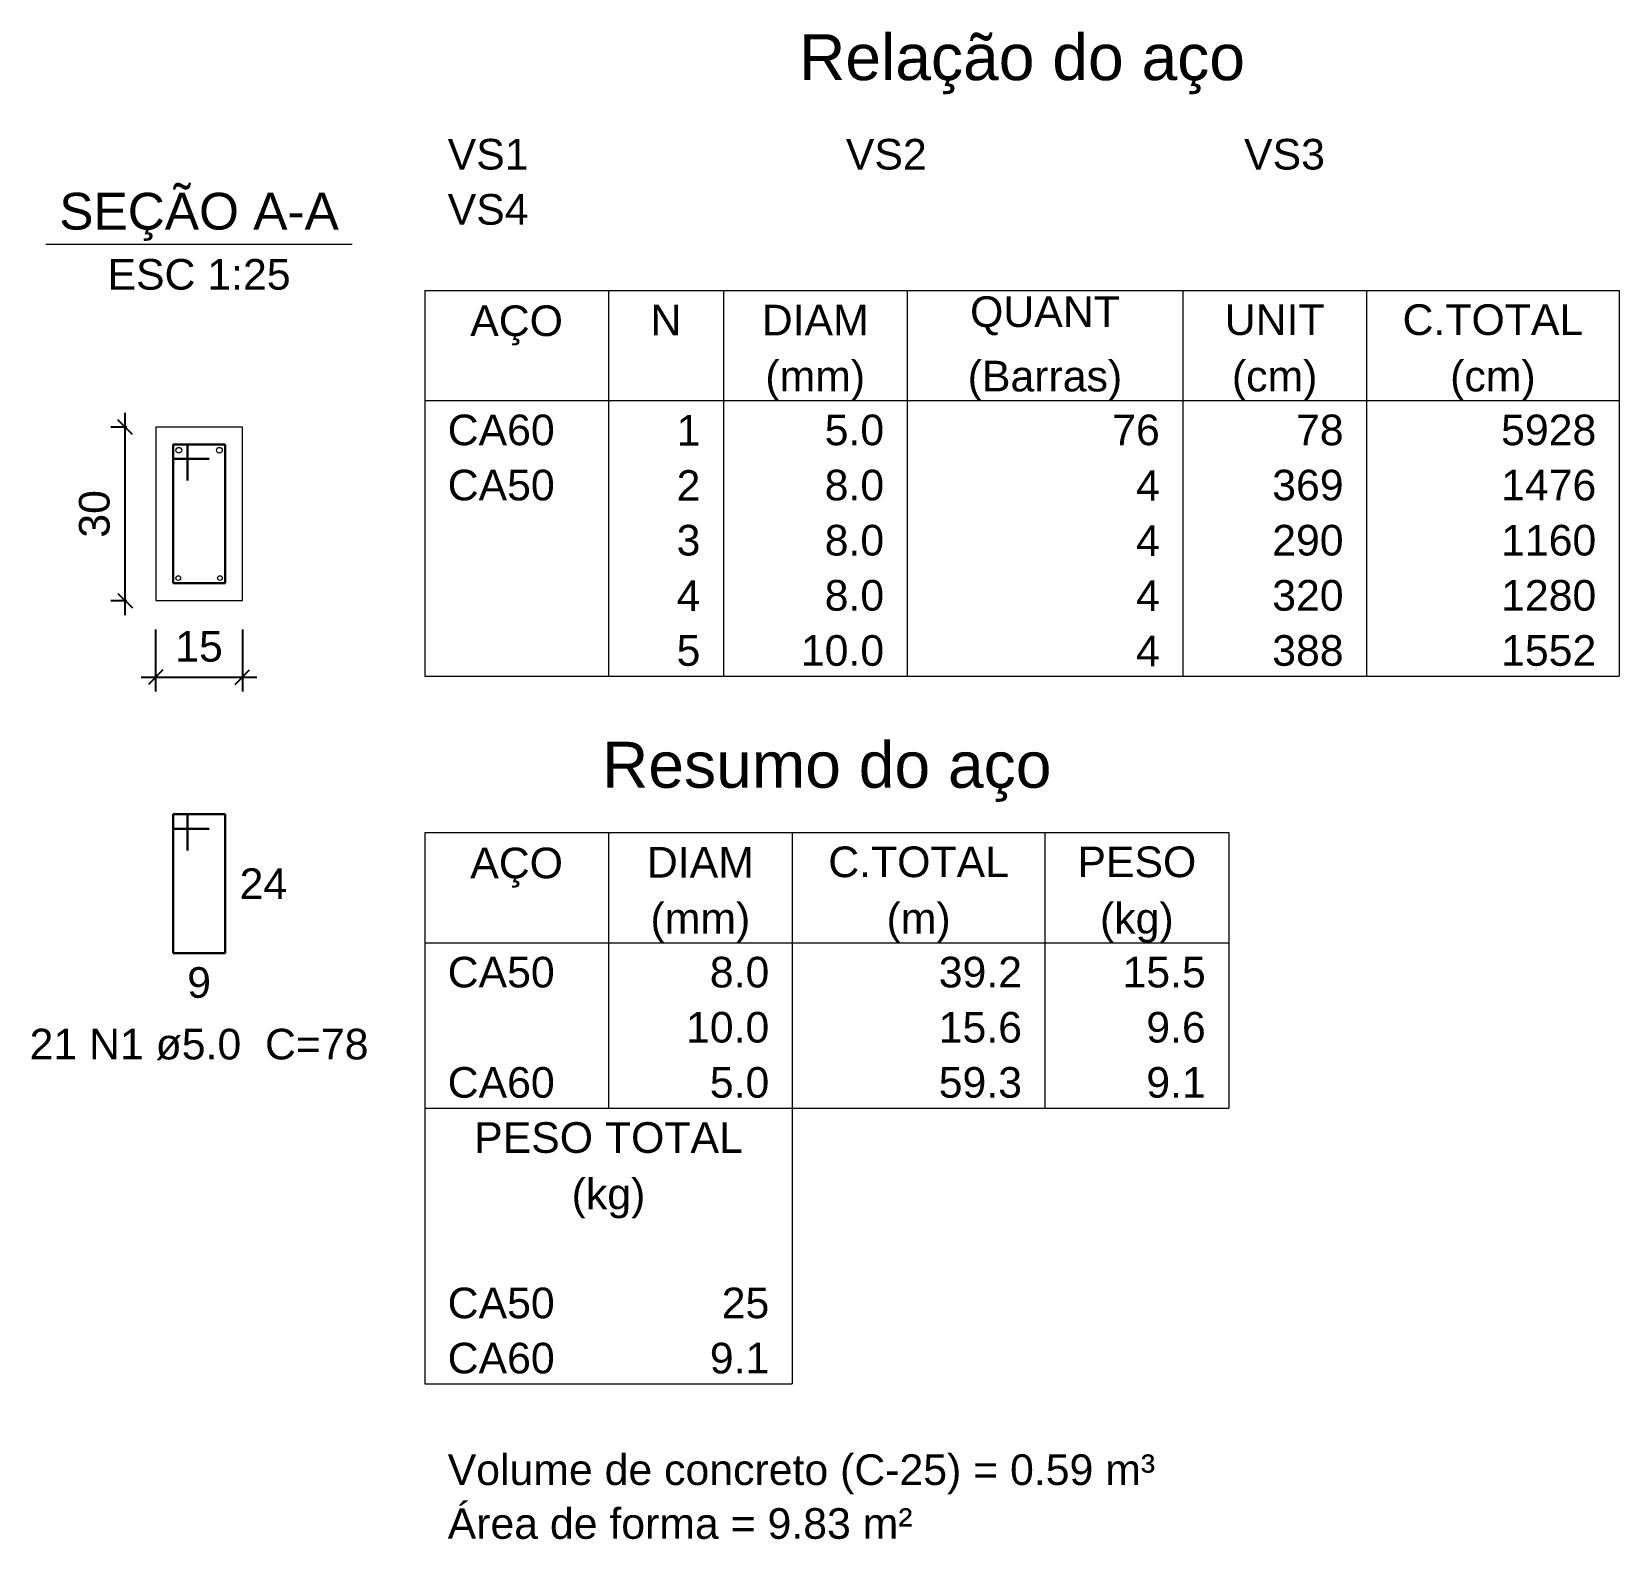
# Model space of a CAD drawing. Header units: millimetres. Extents: x 6 to 142, y -85 to 56.
# Drawn here: x 77.4 to 88.38, y 2.81 to 13.23 of the extents above; entities that cross this region are included whole.
import ezdxf

# ---------------------------------------------------------------- set-up
doc = ezdxf.new("R2010")
doc.units = ezdxf.units.MM
for name, color, linetype, lineweight in [('DT-Barras na forma', 2, 'Continuous', 30), ('DT-Barras no corte', 5, 'Continuous', 5), ('DT-Barras rebatidas', 2, 'Continuous', 30), ('DT-Cotas', 9, 'Continuous', 5), ('DT-Forma', 5, 'Continuous', 5), ('DT-Relação do aço', 9, 'Continuous', 5), ('DT-Textos', 7, 'Continuous', 5)]:
    doc.layers.add(name, color=color, linetype=linetype, lineweight=lineweight)
doc.styles.add('Arial', font='arial.ttf')
doc.styles.get("Standard").update_dxf_attribs({"font": 'arial.ttf'})
doc.dimstyles.new('UM_25.000000', dxfattribs={"dimtxt": 0.18, "dimasz": 0.1, "dimexe": 0.1, "dimexo": 0.2, "dimgap": 0, "dimtad": 1, "dimtih": 1, "dimtoh": 1, "dimdec": 1, "dimlfac": 25, "dimzin": 0, "dimdsep": 46, "dimtxsty": 'Standard', "dimblk": 'CLOSED', "dimblk1": 'CLOSED', "dimblk2": 'CLOSED', "dimcen": 0.09, "dimdle": 0.1, "dimadec": 1, "dimazin": 2, "dimtfac": 1, "dimtdec": 4, "dimtofl": 0, "dimtmove": 0, "dimatfit": 3, "dimldrblk": 'CLOSED', "dimfxl": 1, "dimtolj": 1, "dimarcsym": 0})

# ---------------------------------------------------------------- blocks, each defined once
blk = doc.blocks.new('_OBLIQUE')
at = {"color": 0, "linetype": 'ByBlock', "lineweight": -2}
blk.add_line((-0.5, -0.5), (0.5, 0.5), dxfattribs=at)
blk = doc.blocks.new('*D122')
at = {"layer": 'Defpoints', "color": 0, "transparency": 16777216}
for p in [(78.049, 10.501), (78.26, 10.501), (78.26, 9.301)]:
    blk.add_point(p, dxfattribs=at)
at = {"layer": 'DT-Cotas', "color": 0, "lineweight": -2, "transparency": 16777216}
for p, q in [((78.049, 9.201), (78.049, 10.601)), ((78.06, 10.501), (77.949, 10.501)), ((78.06, 9.301), (77.949, 9.301))]:
    blk.add_line(p, q, dxfattribs=at)
at = {"layer": 'DT-Cotas', "color": 0, "lineweight": -2, "transparency": 16777216, "xscale": 0.1, "yscale": 0.1, "zscale": 0.1}
for p, rotation in [((78.049, 10.501), 90), ((78.049, 9.301), 270)]:
    blk.add_blockref('_OBLIQUE', p, dxfattribs=dict(at, rotation=rotation))
at = {"layer": 'DT-Cotas', "transparency": 16777216, "insert": (77.837, 9.901), "char_height": 0.2118, "attachment_point": 5, "rotation": 90, "style": 'Arial'}
blk.add_mtext('\\A1;30', dxfattribs=at)
blk = doc.blocks.new('*D123')
at = {"layer": 'Defpoints', "color": 0, "transparency": 16777216}
for p in [(78.26, 9.301), (78.86, 9.301), (78.86, 8.772)]:
    blk.add_point(p, dxfattribs=at)
at = {"layer": 'DT-Cotas', "color": 0, "lineweight": -2, "transparency": 16777216}
for p, q in [((78.26, 9.101), (78.26, 8.672)), ((78.86, 9.101), (78.86, 8.672)), ((78.16, 8.772), (78.96, 8.772))]:
    blk.add_line(p, q, dxfattribs=at)
at = {"layer": 'DT-Cotas', "color": 0, "lineweight": -2, "transparency": 16777216, "xscale": 0.1, "yscale": 0.1, "zscale": 0.1, "rotation": 180}
blk.add_blockref('_OBLIQUE', (78.26, 8.772), dxfattribs=at)
at = {"layer": 'DT-Cotas', "color": 0, "lineweight": -2, "transparency": 16777216, "xscale": 0.1, "yscale": 0.1, "zscale": 0.1}
blk.add_blockref('_OBLIQUE', (78.86, 8.772), dxfattribs=at)
at = {"layer": 'DT-Cotas', "transparency": 16777216, "insert": (78.56, 8.984), "char_height": 0.2118, "attachment_point": 5, "rotation": 0.0057, "style": 'Arial'}
blk.add_mtext('\\A1;15', dxfattribs=at)

msp = doc.modelspace()

# ---------------------------------------------------------------- linework, layer by layer
at = {"layer": 'DT-Barras na forma'}
for p, q in [((78.4804, 10.3812), (78.3804, 10.3812)), ((78.3804, 10.3812), (78.3804, 9.4212)), ((78.7404, 10.3812), (78.3804, 10.3812)), ((78.3804, 10.3812), (78.3804, 10.2812)), ((78.4804, 10.1312), (78.4804, 10.3812)), ((78.7404, 9.4212), (78.7404, 10.3812)), ((78.3804, 10.2812), (78.6304, 10.2812)), ((78.3804, 9.4212), (78.7404, 9.4212))]:
    msp.add_line(p, q, dxfattribs=at)
at = {"layer": 'DT-Barras no corte'}
for centre, radius in [((78.4204, 10.3412), 0.02), ((78.7004, 10.3412), 0.02), ((78.4164, 9.4572), 0.016), ((78.7044, 9.4572), 0.016)]:
    msp.add_circle(centre, radius, dxfattribs=at)
at = {"layer": 'DT-Barras rebatidas'}
for p, q in [((78.4804, 7.8245), (78.3804, 7.8245)), ((78.3804, 7.8245), (78.3804, 6.8645)), ((78.7404, 7.8245), (78.3804, 7.8245)), ((78.3804, 7.8245), (78.3804, 7.7245)), ((78.4804, 7.5745), (78.4804, 7.8245)), ((78.7404, 6.8645), (78.7404, 7.8245)), ((78.3804, 7.7245), (78.6304, 7.7245)), ((78.3804, 6.8645), (78.7404, 6.8645))]:
    msp.add_line(p, q, dxfattribs=at)
at = {"layer": 'DT-Forma'}
for p, q in [((78.8604, 10.5012), (78.2604, 10.5012)), ((78.2604, 10.5012), (78.2604, 9.3012)), ((78.8604, 9.3012), (78.8604, 10.5012)), ((78.2604, 9.3012), (78.8604, 9.3012))]:
    msp.add_line(p, q, dxfattribs=at)
at = {"layer": 'DT-Relação do aço', "linetype": 'Continuous'}
for p, q in [((80.1206, 11.4467), (88.3808, 11.4467)), ((80.1206, 11.4467), (80.1206, 10.6842)), ((81.3914, 11.4467), (81.3914, 10.6842)), ((82.1856, 11.4467), (82.1856, 10.6842)), ((83.4564, 11.4467), (83.4564, 10.6842)), ((85.3626, 11.4467), (85.3626, 10.6842)), ((86.6334, 11.4467), (86.6334, 10.6842)), ((88.3808, 11.4467), (88.3808, 10.6842)), ((80.1206, 10.6842), (88.3808, 10.6842)), ((80.1206, 10.6842), (80.1206, 8.778)), ((81.3914, 10.6842), (81.3914, 8.778)), ((82.1856, 10.6842), (82.1856, 8.778)), ((83.4564, 10.6842), (83.4564, 8.778)), ((85.3626, 10.6842), (85.3626, 8.778)), ((86.6334, 10.6842), (86.6334, 8.778)), ((88.3808, 10.6842), (88.3808, 8.778)), ((80.1206, 8.778), (88.3808, 8.778)), ((80.1206, 7.6979), (85.6803, 7.6979)), ((80.1206, 7.6979), (80.1206, 6.9354)), ((81.3914, 7.6979), (81.3914, 6.9354)), ((82.6622, 7.6979), (82.6622, 6.9354)), ((84.4095, 7.6979), (84.4095, 6.9354)), ((85.6803, 7.6979), (85.6803, 6.9354)), ((80.1206, 6.9354), (85.6803, 6.9354)), ((80.1206, 6.9354), (80.1206, 5.7917)), ((81.3914, 6.9354), (81.3914, 5.7917)), ((82.6622, 6.9354), (82.6622, 5.7917)), ((84.4095, 6.9354), (84.4095, 5.7917)), ((85.6803, 6.9354), (85.6803, 5.7917)), ((80.1206, 5.7917), (85.6803, 5.7917)), ((80.1206, 5.7917), (80.1206, 4.6479)), ((82.6622, 5.7917), (82.6622, 4.6479)), ((80.1206, 4.6479), (80.1206, 3.8855)), ((82.6622, 4.6479), (82.6622, 3.8855)), ((80.1206, 3.8855), (82.6622, 3.8855))]:
    msp.add_line(p, q, dxfattribs=at)
at = {"layer": 'DT-Textos'}
msp.add_line((77.5014, 11.7661), (79.6194, 11.7661), dxfattribs=at)

# ---------------------------------------------------------------- texts
at = {"layer": 'DT-Barras rebatidas', "color": 7, "char_height": 0.2118, "line_spacing_factor": 0.9, "style": 'Arial'}
for s, insert, width, attachment_point in [('24', (78.8405, 7.4504), 0.90832, 1), ('9', (78.5604, 6.7672), 0.65416, 2), ('21 N1 ø5.0  C=78', (78.5601, 6.1235), 4.06656, 8)]:
    msp.add_mtext(s, dxfattribs=dict(at, insert=insert, width=width, attachment_point=attachment_point))
at = {"layer": 'DT-Relação do aço', "color": 7, "line_spacing_factor": 0.9, "style": 'Arial'}
for s, insert, char_height, width, attachment_point in [('Relação do aço', (84.2507, 12.8022), 0.3177, 5.33736, 8), ('VS1', (80.2794, 12.2791), 0.2118, 0.76248, 7), ('VS2', (83.0328, 12.2791), 0.2118, 0.76248, 7), ('VS3', (85.7862, 12.2791), 0.2118, 0.76248, 7), ('VS4', (80.2794, 11.8978), 0.2118, 0.76248, 7), ('AÇO', (80.756, 11.0655), 0.2118, 0.76248, 8), ('N', (81.7885, 11.1354), 0.2118, 0.25416, 8), ('DIAM', (82.821, 11.1354), 0.2118, 1.01664, 8), ('QUANT', (84.4095, 11.1354), 0.2118, 1.2708, 8), ('UNIT', (85.998, 11.1354), 0.2118, 1.01664, 8), ('C.TOTAL', (87.5071, 11.1354), 0.2118, 1.77912, 8), ('(mm)', (82.821, 10.6842), 0.2118, 1.01664, 8), ('(Barras)', (84.4095, 10.6842), 0.2118, 2.03328, 8), ('(cm)', (85.998, 10.6842), 0.2118, 1.01664, 8), ('(cm)', (87.5071, 10.6842), 0.2118, 1.01664, 8), ('CA60', (80.2794, 10.3729), 0.2118, 1.01664, 7), ('1', (82.0268, 10.3729), 0.2118, 0.25416, 9), ('5.0', (83.2976, 10.3729), 0.2118, 0.76248, 9), ('76', (85.2038, 10.3729), 0.2118, 0.50832, 9), ('78', (86.4746, 10.3729), 0.2118, 0.50832, 9), ('5928', (88.2219, 10.3729), 0.2118, 1.01664, 9), ('CA50', (80.2794, 9.9916), 0.2118, 1.01664, 7), ('8.0', (83.2976, 9.9916), 0.2118, 0.76248, 9), ('369', (86.4746, 9.9916), 0.2118, 0.76248, 9), ('1476', (88.2219, 9.9916), 0.2118, 1.01664, 9), ('2', (82.0268, 9.9916), 0.2118, 0.25416, 9), ('4', (85.2038, 9.9916), 0.2118, 0.25416, 9), ('3', (82.0268, 9.6104), 0.2118, 0.25416, 9), ('8.0', (83.2976, 9.6104), 0.2118, 0.76248, 9), ('4', (85.2038, 9.6104), 0.2118, 0.25416, 9), ('290', (86.4746, 9.6104), 0.2118, 0.76248, 9), ('1160', (88.2219, 9.6104), 0.2118, 1.01664, 9), ('4', (82.0268, 9.2292), 0.2118, 0.25416, 9), ('8.0', (83.2976, 9.2292), 0.2118, 0.76248, 9), ('4', (85.2038, 9.2292), 0.2118, 0.25416, 9), ('320', (86.4746, 9.2292), 0.2118, 0.76248, 9), ('1280', (88.2219, 9.2292), 0.2118, 1.01664, 9), ('5', (82.0268, 8.8479), 0.2118, 0.25416, 9), ('10.0', (83.2976, 8.8479), 0.2118, 1.01664, 9), ('4', (85.2038, 8.8479), 0.2118, 0.25416, 9), ('388', (86.4746, 8.8479), 0.2118, 0.76248, 9), ('1552', (88.2219, 8.8479), 0.2118, 1.01664, 9), ('Resumo do aço', (82.9004, 7.9097), 0.3177, 4.95612, 8), ('AÇO', (80.756, 7.3166), 0.2118, 0.76248, 8), ('DIAM', (82.0268, 7.3865), 0.2118, 1.01664, 8), ('C.TOTAL', (83.5358, 7.3865), 0.2118, 1.77912, 8), ('PESO', (85.0449, 7.3865), 0.2118, 1.01664, 8), ('(mm)', (82.0268, 6.9354), 0.2118, 1.01664, 8), ('(m)', (83.5358, 6.9354), 0.2118, 0.76248, 8), ('(kg)', (85.0449, 6.9354), 0.2118, 1.01664, 8), ('CA50', (80.2794, 6.624), 0.2118, 1.01664, 7), ('8.0', (82.5033, 6.624), 0.2118, 0.76248, 9), ('39.2', (84.2507, 6.624), 0.2118, 1.01664, 9), ('15.5', (85.5215, 6.624), 0.2118, 1.01664, 9), ('10.0', (82.5033, 6.2428), 0.2118, 1.01664, 9), ('15.6', (84.2507, 6.2428), 0.2118, 1.01664, 9), ('9.6', (85.5215, 6.2428), 0.2118, 0.76248, 9), ('CA60', (80.2794, 5.8615), 0.2118, 1.01664, 7), ('5.0', (82.5033, 5.8615), 0.2118, 0.76248, 9), ('59.3', (84.2507, 5.8615), 0.2118, 1.01664, 9), ('9.1', (85.5215, 5.8615), 0.2118, 0.76248, 9), ('PESO TOTAL', (81.3914, 5.4803), 0.2118, 2.5416, 8), ('(kg)', (81.3914, 5.0292), 0.2118, 1.01664, 8), ('CA50', (80.2794, 4.3366), 0.2118, 1.01664, 7), ('25', (82.5033, 4.3366), 0.2118, 0.50832, 9), ('CA60', (80.2794, 3.9553), 0.2118, 1.01664, 7), ('9.1', (82.5033, 3.9553), 0.2118, 0.76248, 9), ('Volume de concreto (C-25) = 0.59 m³', (80.2794, 3.123), 0.2118, 8.8956, 7), ('Área de forma = 9.83 m²', (80.2794, 2.8116), 0.2118, 5.84568, 7)]:
    msp.add_mtext(s, dxfattribs=dict(at, insert=insert, char_height=char_height, width=width, attachment_point=attachment_point))
at = {"layer": 'DT-Textos', "attachment_point": 8, "line_spacing_factor": 0.798, "style": 'Arial'}
for s, insert, char_height, width in [('SEÇÃO A-A', (78.5601, 11.7886), 0.25416, 2.744928), ('ESC 1:25', (78.5601, 11.4485), 0.2118, 2.03328)]:
    msp.add_mtext(s, dxfattribs=dict(at, insert=insert, char_height=char_height, width=width))

# ---------------------------------------------------------------- dimensions: what is measured, and where the dimension line sits
at = {"layer": 'DT-Cotas'}
dim = msp.add_linear_dim(base=(78.0486, 10.5012), p1=(78.2604, 9.3012), p2=(78.2604, 10.5012), angle=90, dimstyle='UM_25.000000', override={"dimtxt": 0.2118, "dimasz": 0.1, "dimexe": 0.1, "dimexo": 0.2, "dimtad": 1, "dimtih": 0, "dimtoh": 0, "dimdec": 1, "dimlfac": 25, "dimzin": 8, "dimtxsty": 'Arial', "dimblk": 'OBLIQUE', "dimblk1": 'OBLIQUE', "dimblk2": 'OBLIQUE', "dimsah": 1, "dimdle": 0.1, "dimse1": 0, "dimse2": 0, "dimclrt": 256, "dimadec": 1, "dimazin": 3, "dimtmove": 2, "dimldrblk": 'OBLIQUE'}, dxfattribs=at)
dim.commit()
dim.dimension.update_dxf_attribs({"geometry": '*D122', "text_midpoint": (77.8368, 9.9012), "dimtype": 160, "text_rotation": 90})
dim = msp.add_linear_dim(base=(78.8604, 8.7717), p1=(78.2604, 9.3012), p2=(78.8604, 9.3012), dimstyle='UM_25.000000', override={"dimtxt": 0.2118, "dimasz": 0.1, "dimexe": 0.1, "dimexo": 0.2, "dimtad": 1, "dimtih": 0, "dimtoh": 0, "dimdec": 1, "dimlfac": 25, "dimzin": 8, "dimtxsty": 'Arial', "dimblk": 'OBLIQUE', "dimblk1": 'OBLIQUE', "dimblk2": 'OBLIQUE', "dimsah": 1, "dimdle": 0.1, "dimse1": 0, "dimse2": 0, "dimclrt": 256, "dimadec": 1, "dimazin": 3, "dimtmove": 2, "dimldrblk": 'OBLIQUE'}, dxfattribs=at)
dim.commit()
dim.dimension.update_dxf_attribs({"geometry": '*D123', "text_midpoint": (78.5604, 8.9835), "dimtype": 160, "text_rotation": 0.00573})

doc.saveas('drawing.dxf')
